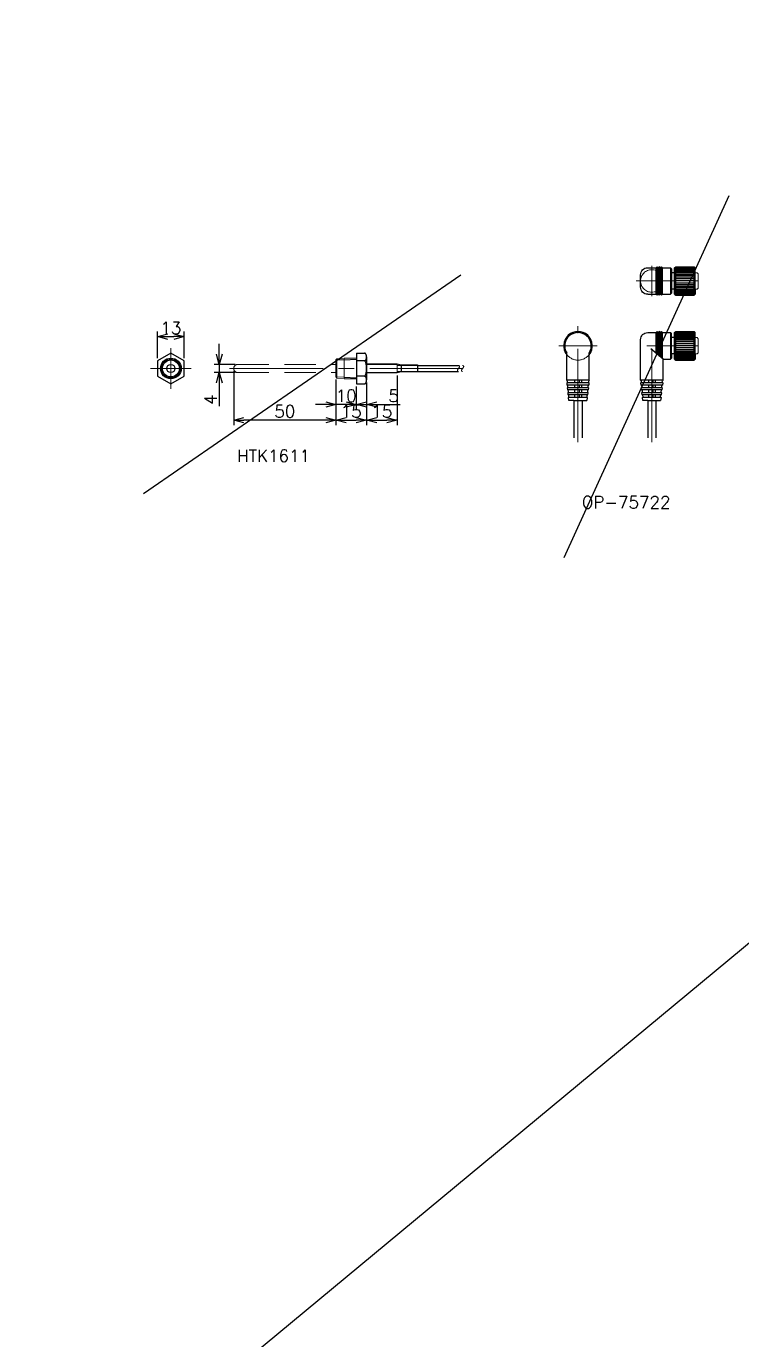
# Model space of a CAD drawing. Header units: millimetres. Extents: x 0 to 38884, y -3675 to 8056.
# Drawn here: x 13316 to 13666, y 5127 to 5769 of the extents above; entities that cross this region are included whole.
import ezdxf

# ---------------------------------------------------------------- set-up
doc = ezdxf.new("R2010")
doc.units = ezdxf.units.MM
doc.header["$LTSCALE"] = 2.4
doc.header["$PDMODE"] = 99
doc.header["$PDSIZE"] = 1
doc.linetypes.add('CENTER2', pattern=[28.575, 19.05, -3.175, 3.175, -3.175])
doc.linetypes.add('HIDDEN', pattern=[9.525, 6.35, -3.175])
for name, color, linetype, lineweight in [('04_HIDDEN', 2, 'HIDDEN', 13), ('05_CENTER', 4, 'CENTER2', 13), ('08_DIM', 3, 'Continuous', 13)]:
    doc.layers.add(name, color=color, linetype=linetype, lineweight=lineweight)
doc.layers.add('10_DRAFT', color=8, linetype='Continuous', lineweight=0, plot=False)
doc.styles.add('KSS_TXT', font='txt.shx', dxfattribs={"bigfont": 'extfont2.shx'})
doc.dimstyles.new('KSS_DIM', dxfattribs={"dimscale": 2, "dimtxt": 3, "dimasz": 2.5, "dimexe": 1.25, "dimexo": 0.625, "dimtad": 1, "dimdsep": 46, "dimtxsty": 'KSS_TXT', "dimblk": 'OPEN30', "dimcen": 0, "dimazin": 2, "dimtfac": 0.75, "dimtmove": 0, "dimatfit": 3, "dimldrblk": 'OPEN30', "dimfxl": 1.25, "dimtolj": 1, "dimarcsym": 0})

# ---------------------------------------------------------------- blocks, each defined once
blk = doc.blocks.new('OP-75722c_1')
at = {"color": 0}
for p, q in [((-5.5, -16.8), (-5.5, -3.46)), ((5.5, -16.8), (5.5, -3.46)), ((5.5, -16.8), (-5.5, -16.8)), ((5.34, -18.18), (-5.36, -18.18)), ((-5.25, -19.18), (-5.36, -18.18)), ((5.23, -19.18), (-5.25, -19.18)), ((-1.65, -16.8), (-1.65, -18.18)), ((-1.65, -19.18), (-1.65, -20.55)), ((0.5, -16.8), (0.5, -18.18)), ((0.5, -19.18), (0.5, -20.55)), ((1.65, -16.8), (1.65, -18.18)), ((1.65, -19.18), (1.65, -20.55)), ((5.34, -18.18), (5.23, -19.18)), ((5.07, -20.55), (-5.11, -20.55)), ((-5, -21.55), (-5.11, -20.55)), ((4.95, -21.55), (-5, -21.55)), ((4.8, -22.92), (-4.86, -22.92)), ((-4.75, -23.92), (-4.86, -22.92)), ((4.68, -23.92), (-4.75, -23.92)), ((4.52, -25.3), (-4.61, -25.3)), ((-4.45, -26.8), (-4.61, -25.3)), ((-1.65, -21.55), (-1.65, -22.92)), ((-1.65, -23.92), (-1.65, -25.3)), ((0.5, -21.55), (0.5, -22.92)), ((0.5, -23.92), (0.5, -25.3)), ((1.65, -21.55), (1.65, -22.92)), ((1.65, -23.92), (1.65, -25.3)), ((4.52, -25.3), (4.35, -26.8)), ((4.8, -22.92), (4.68, -23.92)), ((5.07, -20.55), (4.95, -21.55)), ((-2, -26.8), (-4.45, -26.8)), ((-2, -26.8), (-2, -45)), ((-2, -26.8), (2, -26.8)), ((2, -26.8), (2, -45)), ((2, -26.8), (4.35, -26.8))]:
    blk.add_line(p, q, dxfattribs=at)
for centre, radius, start, end in [((0, 0), 7, 321.7868, 218.2132), ((0, 0), 6.5, 327.79579, 212.20421), ((-6.15, -17.56), 1, 322.26274, 49.72547), ((-5.9, -19.94), 1, 322.26274, 49.72547), ((5.86, -19.94), 1, 129.64881, 217.23081), ((6.14, -17.57), 1, 129.64881, 217.23081), ((-5.65, -22.31), 1, 322.26274, 49.72547), ((-5.4, -24.69), 1, 322.26274, 49.72547), ((5.32, -24.69), 1, 129.64881, 217.23081), ((5.59, -22.32), 1, 129.64881, 217.23081)]:
    blk.add_arc(centre, radius, start, end, dxfattribs=at)
at = {"layer": '04_HIDDEN', "color": 0}
blk.add_arc((0, 0), 7, 218.2132, 321.7868, dxfattribs=at)
at = {"layer": '05_CENTER', "color": 0}
for p, q in [((0, -47.12), (0, 9.59)), ((9.36, 0), (-9.36, 0))]:
    blk.add_line(p, q, dxfattribs=at)
blk = doc.blocks.new('HTK1611b_1')
at = {"color": 0}
for p, q in [((0, 7.505553), (-6.5, 3.752776)), ((6.5, 3.752776), (0, 7.505553)), ((-6.5, 3.752776), (-6.5, -3.752777)), ((6.5, -3.752777), (6.5, 3.752776)), ((-6.5, -3.752777), (0, -7.505554)), ((0, -7.505554), (6.5, -3.752777))]:
    blk.add_line(p, q, dxfattribs=at)
for radius in [5.059525, 4.727852, 4.160402, 2]:
    blk.add_circle((0, 0), radius, dxfattribs=at)
at = {"layer": '05_CENTER', "color": 0}
for p, q in [((0, 10), (0, -10)), ((-10, 0), (10, 0))]:
    blk.add_line(p, q, dxfattribs=at)
blk = doc.blocks.new('HTK1611a_1')
at = {"color": 0}
for p, q in [((6.03, 7.51), (6.03, -7.51)), ((6.03, 7.51), (10.03, 7.51)), ((10.07, 7.5), (10.03, 7.51)), ((10.12, 7.5), (10.07, 7.5)), ((10.16, 7.49), (10.12, 7.5)), ((10.2, 7.48), (10.16, 7.49)), ((10.25, 7.46), (10.2, 7.48)), ((10.29, 7.44), (10.25, 7.46)), ((10.33, 7.42), (10.29, 7.44)), ((10.37, 7.39), (10.33, 7.42)), ((10.41, 7.36), (10.37, 7.39)), ((10.45, 7.33), (10.41, 7.36)), ((10.49, 7.29), (10.45, 7.33)), ((10.53, 7.25), (10.49, 7.29)), ((10.57, 7.21), (10.53, 7.25)), ((10.6, 7.17), (10.57, 7.21)), ((10.64, 7.12), (10.6, 7.17)), ((10.67, 7.07), (10.64, 7.12)), ((10.71, 7.01), (10.67, 7.07)), ((10.74, 6.96), (10.71, 7.01)), ((10.77, 6.9), (10.74, 6.96)), ((10.8, 6.84), (10.77, 6.9)), ((10.82, 6.77), (10.8, 6.84)), ((10.85, 6.71), (10.82, 6.77)), ((10.87, 6.64), (10.85, 6.71)), ((10.9, 6.57), (10.87, 6.64)), ((10.92, 6.5), (10.9, 6.57)), ((10.94, 6.42), (10.92, 6.5)), ((6.03, 5.06), (0, 4.85)), ((0, 4.3), (6.03, 4.51)), ((10.03, 3.75), (6.03, 3.75)), ((10.03, 3.75), (10.07, 3.75)), ((10.07, 3.75), (10.03, 3.75)), ((10.07, 3.75), (10.12, 3.76)), ((10.12, 3.74), (10.07, 3.75)), ((10.12, 3.76), (10.16, 3.77)), ((10.16, 3.72), (10.12, 3.74)), ((10.16, 3.77), (10.2, 3.78)), ((10.2, 3.7), (10.16, 3.72)), ((10.2, 3.78), (10.25, 3.8)), ((10.25, 3.66), (10.2, 3.7)), ((10.25, 3.8), (10.29, 3.82)), ((10.29, 3.62), (10.25, 3.66)), ((10.29, 3.82), (10.33, 3.84)), ((10.33, 3.58), (10.29, 3.62)), ((10.33, 3.84), (10.37, 3.87)), ((10.37, 3.53), (10.33, 3.58)), ((10.37, 3.87), (10.41, 3.9)), ((10.41, 3.47), (10.37, 3.53)), ((10.41, 3.9), (10.45, 3.93)), ((10.45, 3.4), (10.41, 3.47)), ((10.45, 3.93), (10.49, 3.96)), ((10.49, 3.33), (10.45, 3.4)), ((10.49, 3.96), (10.53, 4)), ((10.53, 3.25), (10.49, 3.33)), ((10.53, 4), (10.57, 4.05)), ((10.57, 3.17), (10.53, 3.25)), ((10.57, 4.05), (10.6, 4.09)), ((10.6, 3.07), (10.57, 3.17)), ((10.6, 4.09), (10.64, 4.14)), ((10.64, 2.98), (10.6, 3.07)), ((10.64, 4.14), (10.67, 4.19)), ((10.67, 2.87), (10.64, 2.98)), ((10.67, 4.19), (10.71, 4.25)), ((10.71, 2.77), (10.67, 2.87)), ((10.71, 4.25), (10.74, 4.3)), ((10.74, 2.65), (10.71, 2.77)), ((10.74, 4.3), (10.77, 4.36)), ((10.77, 2.54), (10.74, 2.65)), ((10.77, 4.36), (10.8, 4.42)), ((10.8, 2.41), (10.77, 2.54)), ((10.8, 4.42), (10.82, 4.49)), ((10.82, 2.28), (10.8, 2.41)), ((10.82, 4.49), (10.85, 4.55)), ((10.85, 2.15), (10.82, 2.28)), ((10.85, 4.55), (10.87, 4.62)), ((10.87, 2.02), (10.85, 2.15)), ((10.87, 4.62), (10.9, 4.69)), ((10.9, 1.88), (10.87, 2.02)), ((10.9, 4.69), (10.92, 4.76)), ((10.92, 1.73), (10.9, 1.88)), ((10.92, 4.76), (10.94, 4.84)), ((10.94, 1.59), (10.92, 1.73)), ((10.95, 6.35), (10.94, 6.42)), ((10.94, 4.84), (10.95, 4.91)), ((10.95, 1.44), (10.94, 1.59)), ((10.97, 6.27), (10.95, 6.35)), ((10.95, 4.91), (10.97, 4.99)), ((10.97, 1.28), (10.95, 1.44)), ((10.98, 6.19), (10.97, 6.27)), ((10.97, 4.99), (10.98, 5.06)), ((10.98, 1.13), (10.97, 1.28)), ((11, 6.11), (10.98, 6.19)), ((10.98, 5.06), (11, 5.14)), ((11, 0.97), (10.98, 1.13)), ((11.01, 6.04), (11, 6.11)), ((11, 5.14), (11.01, 5.22)), ((11.01, 0.81), (11, 0.97)), ((11.01, 5.95), (11.01, 6.04)), ((11.02, 5.87), (11.01, 5.95)), ((11.01, 5.3), (11.02, 5.38)), ((11.01, 5.22), (11.01, 5.3)), ((11.01, 0.65), (11.01, 0.81)), ((11.02, 0.49), (11.01, 0.65)), ((11.03, 5.79), (11.02, 5.87)), ((11.02, 5.38), (11.03, 5.47)), ((11.03, 0.33), (11.02, 0.49)), ((11.03, 5.71), (11.03, 5.79)), ((11.03, 5.63), (11.03, 5.71)), ((11.03, 5.71), (11.03, -5.63)), ((11.03, 5.55), (11.03, 5.63)), ((11.03, 5.47), (11.03, 5.55)), ((11.03, 2.2), (26.03, 2.2)), ((11.03, 0.16), (11.03, 0.33)), ((11.03, 0), (11.03, 0.16)), ((11.03, -0.16), (11.03, 0)), ((26.03, 2.2), (28.03, 1.7)), ((28.03, 1.7), (36.03, 1.7)), ((28.03, 1.7), (28.03, -1.7)), ((36.03, 1.7), (36.03, -1.7)), ((36.03, 1.5), (56.03, 1.5)), ((0, -4.3), (6.03, -4.51)), ((0, -4.85), (6.03, -5.06)), ((10.03, -3.75), (6.03, -3.75)), ((10.07, -3.75), (10.03, -3.75)), ((10.03, -3.75), (10.07, -3.75)), ((10.07, -3.75), (10.12, -3.74)), ((10.12, -3.76), (10.07, -3.75)), ((10.12, -3.74), (10.16, -3.72)), ((10.16, -3.77), (10.12, -3.76)), ((10.16, -3.72), (10.2, -3.7)), ((10.2, -3.78), (10.16, -3.77)), ((10.2, -3.7), (10.25, -3.66)), ((10.25, -3.8), (10.2, -3.78)), ((10.25, -3.66), (10.29, -3.62)), ((10.29, -3.82), (10.25, -3.8)), ((10.29, -3.62), (10.33, -3.58)), ((10.33, -3.84), (10.29, -3.82)), ((10.33, -3.58), (10.37, -3.53)), ((10.37, -3.87), (10.33, -3.84)), ((10.37, -3.53), (10.41, -3.47)), ((10.41, -3.9), (10.37, -3.87)), ((10.41, -3.47), (10.45, -3.4)), ((10.45, -3.93), (10.41, -3.9)), ((10.45, -3.4), (10.49, -3.33)), ((10.49, -3.96), (10.45, -3.93)), ((10.49, -3.33), (10.53, -3.25)), ((10.53, -4), (10.49, -3.96)), ((10.53, -3.25), (10.57, -3.17)), ((10.57, -4.05), (10.53, -4)), ((10.57, -3.17), (10.6, -3.07)), ((10.6, -4.09), (10.57, -4.05)), ((10.6, -3.07), (10.64, -2.98)), ((10.64, -4.14), (10.6, -4.09)), ((10.64, -2.98), (10.67, -2.87)), ((10.67, -4.19), (10.64, -4.14)), ((10.67, -2.87), (10.71, -2.77)), ((10.71, -4.25), (10.67, -4.19)), ((10.71, -2.77), (10.74, -2.65)), ((10.74, -4.3), (10.71, -4.25)), ((10.74, -2.65), (10.77, -2.54)), ((10.77, -4.36), (10.74, -4.3)), ((10.77, -2.54), (10.8, -2.41)), ((10.8, -4.42), (10.77, -4.36)), ((10.8, -2.41), (10.82, -2.28)), ((10.82, -4.49), (10.8, -4.42)), ((10.82, -2.28), (10.85, -2.15)), ((10.85, -4.55), (10.82, -4.49)), ((10.85, -2.15), (10.87, -2.02)), ((10.87, -4.62), (10.85, -4.55)), ((10.87, -2.02), (10.9, -1.88)), ((10.9, -4.69), (10.87, -4.62)), ((10.9, -1.88), (10.92, -1.73)), ((10.92, -4.76), (10.9, -4.69)), ((10.92, -1.73), (10.94, -1.59)), ((10.94, -4.84), (10.92, -4.76)), ((10.92, -6.5), (10.94, -6.42)), ((10.94, -1.59), (10.95, -1.44)), ((10.95, -4.91), (10.94, -4.84)), ((10.94, -6.42), (10.95, -6.35)), ((10.95, -1.44), (10.97, -1.28)), ((10.97, -4.99), (10.95, -4.91)), ((10.95, -6.35), (10.97, -6.27)), ((10.97, -1.28), (10.98, -1.13)), ((10.98, -5.06), (10.97, -4.99)), ((10.97, -6.27), (10.98, -6.19)), ((10.98, -1.13), (11, -0.97)), ((11, -5.14), (10.98, -5.06)), ((10.98, -6.19), (11, -6.11)), ((11, -0.97), (11.01, -0.81)), ((11.01, -5.22), (11, -5.14)), ((11, -6.11), (11.01, -6.04)), ((11.01, -0.65), (11.02, -0.49)), ((11.01, -0.81), (11.01, -0.65)), ((11.01, -5.3), (11.01, -5.22)), ((11.02, -5.38), (11.01, -5.3)), ((11.01, -5.95), (11.02, -5.87)), ((11.01, -6.04), (11.01, -5.95)), ((11.02, -0.49), (11.03, -0.33)), ((11.03, -5.47), (11.02, -5.38)), ((11.02, -5.87), (11.03, -5.79)), ((11.03, -0.33), (11.03, -0.16)), ((26.03, -2.2), (11.03, -2.2)), ((11.03, -5.55), (11.03, -5.47)), ((11.03, -5.63), (11.03, -5.55)), ((11.03, -5.71), (11.03, -5.63)), ((11.03, -5.79), (11.03, -5.71)), ((28.03, -1.7), (26.03, -2.2)), ((36.03, -1.7), (28.03, -1.7)), ((36.03, -1.5), (56.03, -1.5)), ((6.03, -7.51), (10.03, -7.51)), ((10.03, -7.51), (10.07, -7.5)), ((10.07, -7.5), (10.12, -7.5)), ((10.12, -7.5), (10.16, -7.49)), ((10.16, -7.49), (10.2, -7.48)), ((10.2, -7.48), (10.25, -7.46)), ((10.25, -7.46), (10.29, -7.44)), ((10.29, -7.44), (10.33, -7.42)), ((10.33, -7.42), (10.37, -7.39)), ((10.37, -7.39), (10.41, -7.36)), ((10.41, -7.36), (10.45, -7.33)), ((10.45, -7.33), (10.49, -7.29)), ((10.49, -7.29), (10.53, -7.25)), ((10.53, -7.25), (10.57, -7.21)), ((10.57, -7.21), (10.6, -7.17)), ((10.6, -7.17), (10.64, -7.12)), ((10.64, -7.12), (10.67, -7.07)), ((10.67, -7.07), (10.71, -7.01)), ((10.71, -7.01), (10.74, -6.96)), ((10.74, -6.96), (10.77, -6.9)), ((10.77, -6.9), (10.8, -6.84)), ((10.8, -6.84), (10.82, -6.77)), ((10.82, -6.77), (10.85, -6.71)), ((10.85, -6.71), (10.87, -6.64)), ((10.87, -6.64), (10.9, -6.57)), ((10.9, -6.57), (10.92, -6.5))]:
    blk.add_line(p, q, dxfattribs=at)
at = {"layer": '04_HIDDEN', "color": 0}
for p, q in [((-51.97, 2), (-3.97, 2)), ((-3.47, 4.73), (-3.97, 4.18)), ((-3.97, 4.16), (0, 4.3)), ((-3.97, 4.16), (-3.97, -4.16)), ((0, 4.85), (-3.47, 4.73)), ((-3.47, 4.73), (-3.47, -4.73)), ((11.03, 2), (26.03, 2)), ((26.03, 2), (26.03, -2)), ((26.03, 1.5), (36.03, 1.5)), ((-51.97, -2), (-3.97, -2)), ((-3.97, -4.16), (-3.47, -4.71)), ((-3.97, -4.16), (0, -4.3)), ((-3.47, -4.73), (0, -4.85)), ((11.03, -2), (26.03, -2)), ((26.03, -1.5), (36.03, -1.5))]:
    blk.add_line(p, q, dxfattribs=at)
blk.add_arc((-51.97, 0), 2, 90, 270, dxfattribs=at)
at = {"layer": '05_CENTER', "color": 0}
blk.add_line((-55.97, 0), (58.03, 0), dxfattribs=at)
at = {"layer": '10_DRAFT'}
blk.add_line((0, 4.85), (0, -4.85), dxfattribs=at)
blk = doc.blocks.new('_Open30')
at = {"color": 0, "linetype": 'ByBlock', "lineweight": -2}
for p, q in [((-1, 0.27), (0, 0)), ((0, 0), (-1, -0.27)), ((0, 0), (-1, 0))]:
    blk.add_line(p, q, dxfattribs=at)
blk = doc.blocks.new('*D269')
at = {"layer": '08_DIM', "color": 0, "lineweight": -2, "transparency": 16777216}
for p, q in [((13380.5, 5607.02), (13380.5, 5620.1)), ((13385.5, 5617.6), (13388.5, 5617.6)), ((13393.5, 5607.02), (13393.5, 5620.1))]:
    blk.add_line(p, q, dxfattribs=at)
at = {"layer": 'Defpoints', "color": 0, "transparency": 16777216}
for p in [(13393.5, 5617.6), (13380.5, 5605.77), (13393.5, 5605.77)]:
    blk.add_point(p, dxfattribs=at)
at = {"layer": '08_DIM', "color": 0, "lineweight": -2, "transparency": 16777216, "xscale": 5, "yscale": 5, "zscale": 5, "rotation": 180}
blk.add_blockref('_Open30', (13380.5, 5617.6), dxfattribs=at)
at = {"layer": '08_DIM', "color": 0, "lineweight": -2, "transparency": 16777216, "xscale": 5, "yscale": 5, "zscale": 5}
blk.add_blockref('_Open30', (13393.5, 5617.6), dxfattribs=at)
at = {"layer": '08_DIM', "color": 0, "transparency": 16777216, "insert": (13387, 5621.85), "char_height": 6, "attachment_point": 5, "style": 'KSS_TXT'}
blk.add_mtext('\\A1;13', dxfattribs=at)
blk = doc.blocks.new('*D270')
at = {"layer": '08_DIM', "color": 0, "lineweight": -2, "transparency": 16777216}
for p, q in [((13410.7, 5609.02), (13410.7, 5614.02)), ((13418.52, 5604.02), (13408.2, 5604.02)), ((13410.7, 5604.02), (13410.7, 5600.02)), ((13418.52, 5600.02), (13408.2, 5600.02)), ((13410.7, 5595.02), (13410.7, 5583.52))]:
    blk.add_line(p, q, dxfattribs=at)
at = {"layer": 'Defpoints', "color": 0, "transparency": 16777216}
for p in [(13419.77, 5604.02), (13410.7, 5600.02), (13419.77, 5600.02)]:
    blk.add_point(p, dxfattribs=at)
at = {"layer": '08_DIM', "color": 0, "lineweight": -2, "transparency": 16777216, "xscale": 5, "yscale": 5, "zscale": 5}
for p, rotation in [((13410.7, 5604.02), 270), ((13410.7, 5600.02), 90)]:
    blk.add_blockref('_Open30', p, dxfattribs=dict(at, rotation=rotation))
at = {"layer": '08_DIM', "color": 0, "transparency": 16777216, "insert": (13406.45, 5586.77), "char_height": 6, "attachment_point": 5, "rotation": 90, "style": 'KSS_TXT'}
blk.add_mtext('\\A1;4', dxfattribs=at)
blk = doc.blocks.new('*D271')
at = {"layer": '08_DIM', "color": 0, "lineweight": -2, "transparency": 16777216}
for p, q in [((13497.77, 5598.57), (13497.77, 5574.26)), ((13482.77, 5595.1), (13482.77, 5574.26)), ((13487.77, 5576.76), (13492.77, 5576.76))]:
    blk.add_line(p, q, dxfattribs=at)
at = {"layer": 'Defpoints', "color": 0, "transparency": 16777216}
for p in [(13497.77, 5599.82), (13482.77, 5596.35), (13497.77, 5576.76)]:
    blk.add_point(p, dxfattribs=at)
at = {"layer": '08_DIM', "color": 0, "lineweight": -2, "transparency": 16777216, "xscale": 5, "yscale": 5, "zscale": 5, "rotation": 180}
blk.add_blockref('_Open30', (13482.77, 5576.76), dxfattribs=at)
at = {"layer": '08_DIM', "color": 0, "lineweight": -2, "transparency": 16777216, "xscale": 5, "yscale": 5, "zscale": 5}
blk.add_blockref('_Open30', (13497.77, 5576.76), dxfattribs=at)
at = {"layer": '08_DIM', "color": 0, "transparency": 16777216, "insert": (13490.27, 5581.02), "char_height": 6, "attachment_point": 5, "style": 'KSS_TXT'}
blk.add_mtext('\\A1;15', dxfattribs=at)
blk = doc.blocks.new('*D272')
at = {"layer": '08_DIM', "color": 0, "lineweight": -2, "transparency": 16777216}
for p, q in [((13467.77, 5596.61), (13467.77, 5574.26)), ((13482.77, 5595.18), (13482.77, 5574.26)), ((13472.77, 5576.76), (13477.77, 5576.76))]:
    blk.add_line(p, q, dxfattribs=at)
at = {"layer": 'Defpoints', "color": 0, "transparency": 16777216}
for p in [(13467.77, 5597.86), (13482.77, 5596.43), (13482.77, 5576.76)]:
    blk.add_point(p, dxfattribs=at)
at = {"layer": '08_DIM', "color": 0, "lineweight": -2, "transparency": 16777216, "xscale": 5, "yscale": 5, "zscale": 5, "rotation": 180}
blk.add_blockref('_Open30', (13467.77, 5576.76), dxfattribs=at)
at = {"layer": '08_DIM', "color": 0, "lineweight": -2, "transparency": 16777216, "xscale": 5, "yscale": 5, "zscale": 5}
blk.add_blockref('_Open30', (13482.77, 5576.76), dxfattribs=at)
at = {"layer": '08_DIM', "color": 0, "transparency": 16777216, "insert": (13475.27, 5581.02), "char_height": 6, "attachment_point": 5, "style": 'KSS_TXT'}
blk.add_mtext('\\A1;15', dxfattribs=at)
blk = doc.blocks.new('*D273')
at = {"layer": '08_DIM', "color": 0, "lineweight": -2, "transparency": 16777216}
for p, q in [((13417.77, 5600.77), (13417.77, 5574.26)), ((13467.77, 5596.61), (13467.77, 5574.26)), ((13462.77, 5576.76), (13422.77, 5576.76))]:
    blk.add_line(p, q, dxfattribs=at)
at = {"layer": 'Defpoints', "color": 0, "transparency": 16777216}
for p in [(13417.77, 5602.02), (13467.77, 5597.86), (13417.77, 5576.76)]:
    blk.add_point(p, dxfattribs=at)
at = {"layer": '08_DIM', "color": 0, "lineweight": -2, "transparency": 16777216, "xscale": 5, "yscale": 5, "zscale": 5, "rotation": 180}
blk.add_blockref('_Open30', (13417.77, 5576.76), dxfattribs=at)
at = {"layer": '08_DIM', "color": 0, "lineweight": -2, "transparency": 16777216, "xscale": 5, "yscale": 5, "zscale": 5}
blk.add_blockref('_Open30', (13467.77, 5576.76), dxfattribs=at)
at = {"layer": '08_DIM', "color": 0, "transparency": 16777216, "insert": (13442.77, 5581.02), "char_height": 6, "attachment_point": 5, "style": 'KSS_TXT'}
blk.add_mtext('\\A1;50', dxfattribs=at)
blk = doc.blocks.new('*D274')
at = {"layer": '08_DIM', "color": 0, "lineweight": -2, "transparency": 16777216}
for p, q in [((13467.77, 5596.61), (13467.77, 5581.87)), ((13477.77, 5593.27), (13477.77, 5581.87)), ((13462.77, 5584.37), (13457.77, 5584.37)), ((13477.77, 5584.37), (13467.77, 5584.37)), ((13482.77, 5584.37), (13487.77, 5584.37))]:
    blk.add_line(p, q, dxfattribs=at)
at = {"layer": 'Defpoints', "color": 0, "transparency": 16777216}
for p in [(13467.77, 5597.86), (13477.77, 5594.52), (13467.77, 5584.37)]:
    blk.add_point(p, dxfattribs=at)
at = {"layer": '08_DIM', "color": 0, "lineweight": -2, "transparency": 16777216, "xscale": 5, "yscale": 5, "zscale": 5}
blk.add_blockref('_Open30', (13467.77, 5584.37), dxfattribs=at)
at = {"layer": '08_DIM', "color": 0, "lineweight": -2, "transparency": 16777216, "xscale": 5, "yscale": 5, "zscale": 5, "rotation": 180}
blk.add_blockref('_Open30', (13477.77, 5584.37), dxfattribs=at)
at = {"layer": '08_DIM', "color": 0, "transparency": 16777216, "insert": (13472.77, 5588.62), "char_height": 6, "attachment_point": 5, "style": 'KSS_TXT'}
blk.add_mtext('\\A1;10', dxfattribs=at)
blk = doc.blocks.new('*D275')
at = {"layer": '08_DIM', "color": 0, "lineweight": -2, "transparency": 16777216}
for p, q in [((13477.77, 5593.27), (13477.77, 5581.87)), ((13482.77, 5595.06), (13482.77, 5581.87)), ((13472.77, 5584.37), (13467.77, 5584.37)), ((13477.77, 5584.37), (13482.77, 5584.37)), ((13487.77, 5584.37), (13499.27, 5584.37))]:
    blk.add_line(p, q, dxfattribs=at)
at = {"layer": 'Defpoints', "color": 0, "transparency": 16777216}
for p in [(13477.77, 5594.52), (13482.77, 5596.31), (13482.77, 5584.37)]:
    blk.add_point(p, dxfattribs=at)
at = {"layer": '08_DIM', "color": 0, "lineweight": -2, "transparency": 16777216, "xscale": 5, "yscale": 5, "zscale": 5}
blk.add_blockref('_Open30', (13477.77, 5584.37), dxfattribs=at)
at = {"layer": '08_DIM', "color": 0, "lineweight": -2, "transparency": 16777216, "xscale": 5, "yscale": 5, "zscale": 5, "rotation": 180}
blk.add_blockref('_Open30', (13482.77, 5584.37), dxfattribs=at)
at = {"layer": '08_DIM', "color": 0, "transparency": 16777216, "insert": (13496.02, 5588.62), "char_height": 6, "attachment_point": 5, "style": 'KSS_TXT'}
blk.add_mtext('\\A1;5', dxfattribs=at)
blk = doc.blocks.new('OP-75722b_1')
at = {"color": 0}
for p, q in [((0, 6.5), (0.5, 7)), ((0, 4), (0, 6.5)), ((0.5, -7), (0.5, 7)), ((9.5, 7), (0.5, 7)), ((0.5, 6.7), (9.5, 6.7)), ((9.5, -7), (9.5, 7)), ((10, 6.5), (9.5, 7)), ((10, 4), (10, 6.5)), ((11.5, 6), (12, 6.5)), ((12, 6.5), (12, -6.5)), ((16, 6.5), (12, 6.5)), ((16, 6.5), (16.5, 7)), ((16, -6.25), (16, 6.5)), ((16.5, -5.83), (16.5, 7)), ((16.5, 7), (17, 6.5)), ((17, 6.5), (17.5, 7)), ((17, -5.41), (17, 6.5)), ((17.5, -4.99), (17.5, 7)), ((17.5, 7), (18, 6.5)), ((18, 6.5), (18.5, 7)), ((18, 6.5), (18, -4.57)), ((18.5, -4.15), (18.5, 7)), ((18.5, 7), (19, 6.5)), ((19, -3.73), (19, 6.5)), ((23.2, 6.5), (19, 6.5)), ((0, -4), (0, 4)), ((0.5, 6.3), (9.5, 6.3)), ((0.5, 5.9), (9.5, 5.9)), ((0.5, 5.3), (9.5, 5.3)), ((0.5, 4.7), (9.5, 4.7)), ((0.5, 4.1), (9.5, 4.1)), ((0.5, 3.4), (9.5, 3.4)), ((0.5, 2.7), (9.5, 2.7)), ((0.5, 1.9), (9.5, 1.9)), ((0.5, 1), (9.5, 1)), ((0.5, 0), (9.5, 0)), ((10, -4), (10, 4)), ((10, 4), (11.5, 4)), ((11.5, 4), (11.5, 6)), ((11.5, -4), (11.5, 4)), ((26.7, -16.8), (26.7, 3.01)), ((0, -4), (0, -6.5)), ((0.5, -1), (9.5, -1)), ((0.5, -1.9), (9.5, -1.9)), ((0.5, -2.7), (9.5, -2.7)), ((0.5, -3.4), (9.5, -3.4)), ((0.5, -4.1), (9.5, -4.1)), ((0.5, -4.7), (9.5, -4.7)), ((0.5, -5.3), (9.5, -5.3)), ((0.5, -5.8), (9.5, -5.8)), ((0.5, -6.3), (9.5, -6.3)), ((10, -4), (11.5, -4)), ((10, -6.5), (10, -4)), ((11.5, -4), (11.5, -6)), ((11.5, -6), (12, -6.5)), ((15.7, -6.5), (21.73, -1.44)), ((0, -6.5), (0.5, -7)), ((0.5, -6.7), (9.5, -6.7)), ((9.5, -7), (0.5, -7)), ((10, -6.5), (9.5, -7)), ((15.7, -6.5), (12, -6.5)), ((15.7, -16.8), (15.7, -6.5)), ((15.7, -16.8), (26.7, -16.8)), ((15.86, -18.18), (26.56, -18.18)), ((15.86, -18.18), (15.97, -19.18)), ((15.97, -19.18), (26.45, -19.18)), ((19.55, -16.8), (19.55, -18.18)), ((19.55, -19.18), (19.55, -20.55)), ((20.7, -16.8), (20.7, -18.18)), ((20.7, -19.18), (20.7, -20.55)), ((22.85, -16.8), (22.85, -18.18)), ((22.85, -19.18), (22.85, -20.55)), ((26.45, -19.18), (26.56, -18.18)), ((16.13, -20.55), (26.31, -20.55)), ((16.13, -20.55), (16.25, -21.55)), ((16.25, -21.55), (26.2, -21.55)), ((16.4, -22.92), (26.06, -22.92)), ((16.4, -22.92), (16.52, -23.92)), ((16.52, -23.92), (25.95, -23.92)), ((16.68, -25.3), (25.81, -25.3)), ((16.68, -25.3), (16.85, -26.8)), ((19.55, -21.55), (19.55, -22.92)), ((19.55, -23.92), (19.55, -25.3)), ((20.7, -21.55), (20.7, -22.92)), ((20.7, -23.92), (20.7, -25.3)), ((22.85, -21.55), (22.85, -22.92)), ((22.85, -23.92), (22.85, -25.3)), ((25.65, -26.8), (25.81, -25.3)), ((25.95, -23.92), (26.06, -22.92)), ((26.2, -21.55), (26.31, -20.55)), ((19.2, -26.8), (16.85, -26.8)), ((19.2, -26.8), (19.2, -45)), ((23.2, -26.8), (19.2, -26.8)), ((23.2, -26.8), (23.2, -45)), ((23.2, -26.8), (25.65, -26.8))]:
    blk.add_line(p, q, dxfattribs=at)
for centre, radius, start, end in [((23.2, 3), 3.5, 359.99984, 90), ((15.06, -17.57), 1, 322.76919, 50.35119), ((15.34, -19.94), 1, 322.76919, 50.35119), ((27.1, -19.94), 1, 130.27453, 217.73726), ((27.35, -17.56), 1, 130.27453, 217.73726), ((15.61, -22.32), 1, 322.76919, 50.35119), ((15.88, -24.69), 1, 322.76919, 50.35119), ((26.6, -24.69), 1, 130.27453, 217.73726), ((26.85, -22.31), 1, 130.27453, 217.73726)]:
    blk.add_arc(centre, radius, start, end, dxfattribs=at)
at = {"layer": '05_CENTER', "color": 0}
for p, q in [((-1.5, 0), (23.55, 0)), ((21.2, -47.12), (21.2, 2.18))]:
    blk.add_line(p, q, dxfattribs=at)
at = {"layer": '10_DRAFT'}
for p, q in [((-1, 4), (-1.5, 3.5)), ((-1.5, -3.5), (-1.5, 3.5)), ((-1, 4), (0, 4)), ((-1, -4), (-1.5, -3.5)), ((-1, -4), (0, -4))]:
    blk.add_line(p, q, dxfattribs=at)
blk = doc.blocks.new('OP-75722a_1')
at = {"color": 0}
for p, q in [((0, 6.5), (0.5, 7)), ((0, 4), (0, 6.5)), ((0.5, -7), (0.5, 7)), ((9.5, 7), (0.5, 7)), ((0.5, 6.7), (9.5, 6.7)), ((9.5, -7), (9.5, 7)), ((10, 6.5), (9.5, 7)), ((10, -6.5), (10, 6.5)), ((11.5, 6), (12, 6.5)), ((12, 6.5), (12, -6.5)), ((16, 6.5), (12, 6.5)), ((16, 6.5), (16.5, 7)), ((16, -6.5), (16, 6.5)), ((16.5, -7), (16.5, 7)), ((16.5, 7), (17, 6.5)), ((17, 6.5), (17.5, 7)), ((17, -6.5), (17, 6.5)), ((17.5, -7), (17.5, 7)), ((17.5, 7), (18, 6.5)), ((18, 6.5), (18.5, 7)), ((18, 6.5), (18, -6.5)), ((18.5, -7), (18.5, 7)), ((18.5, 7), (19, 6.5)), ((19, -6.5), (19, 6.5)), ((23.2, 6.5), (19, 6.5)), ((0, -4), (0, 4)), ((0.5, 6.3), (9.5, 6.3)), ((0.5, 5.9), (9.5, 5.9)), ((0.5, 5.3), (9.5, 5.3)), ((0.5, 4.7), (9.5, 4.7)), ((0.5, 4.1), (9.5, 4.1)), ((0.5, 3.4), (9.5, 3.4)), ((0.5, 2.7), (9.5, 2.7)), ((0.5, 1.9), (9.5, 1.9)), ((0.5, 1), (9.5, 1)), ((0.5, 0), (9.5, 0)), ((10, 4), (11.5, 4)), ((11.5, 6), (11.5, -6)), ((26.7, -3), (26.7, 3)), ((0, -4), (0, -6.5)), ((0.5, -1), (9.5, -1)), ((0.5, -1.9), (9.5, -1.9)), ((0.5, -2.7), (9.5, -2.7)), ((0.5, -3.4), (9.5, -3.4)), ((0.5, -4.1), (9.5, -4.1)), ((0.5, -4.7), (9.5, -4.7)), ((0.5, -5.3), (9.5, -5.3)), ((0.5, -5.8), (9.5, -5.8)), ((0.5, -6.3), (9.5, -6.3)), ((10, -4), (11.5, -4)), ((11.5, -6), (12, -6.5)), ((0, -6.5), (0.5, -7)), ((0.5, -6.7), (9.5, -6.7)), ((9.5, -7), (0.5, -7)), ((10, -6.5), (9.5, -7)), ((16, -6.5), (12, -6.5)), ((16, -6.5), (16.5, -7)), ((16.5, -7), (17, -6.5)), ((17, -6.5), (17.5, -7)), ((17.5, -7), (18, -6.5)), ((18, -6.5), (18.5, -7)), ((18.5, -7), (19, -6.5)), ((23.2, -6.5), (19, -6.5))]:
    blk.add_line(p, q, dxfattribs=at)
for centre, start, end in [((23.2, 3), 359.99984, 90), ((23.2, -3), 270, 0.00016)]:
    blk.add_arc(centre, 3.5, start, end, dxfattribs=at)
at = {"layer": '04_HIDDEN', "color": 0}
blk.add_circle((21.2, 0), 5.5, dxfattribs=at)
at = {"layer": '05_CENTER', "color": 0}
for p, q in [((21.2, -7.4), (21.2, 7.4)), ((-1.5, 0), (28.83, 0))]:
    blk.add_line(p, q, dxfattribs=at)
at = {"layer": '10_DRAFT'}
for p, q in [((-1, 4), (-1.5, 3.5)), ((-1.5, -3.5), (-1.5, 3.5)), ((-1, 4), (0, 4)), ((-1, -4), (-1.5, -3.5)), ((-1, -4), (0, -4))]:
    blk.add_line(p, q, dxfattribs=at)

msp = doc.modelspace()

# ---------------------------------------------------------------- linework, layer by layer
at = {"color": 3}
for p, q in [((14883.3848, 6326.6819), (11025.8788, 3129.3019)), ((13660.0834, 5686.4631), (13579.3398, 5509.3262)), ((13528.8705, 5647.7128), (13373.6095, 5540.6999))]:
    msp.add_line(p, q, dxfattribs=at)
at = {"layer": '10_DRAFT'}
for p, q in [((13527.2346, 5601.1475), (13527.2275, 5601.0881)), ((13527.2275, 5601.0881), (13527.2292, 5601.0237)), ((13527.2292, 5601.0237), (13527.2425, 5600.9578)), ((13527.2465, 5601.1986), (13527.2346, 5601.1475)), ((13527.2425, 5600.9578), (13527.2693, 5600.893)), ((13527.2588, 5601.238), (13527.2465, 5601.1986)), ((13527.2679, 5601.2628), (13527.2588, 5601.238)), ((13527.2713, 5601.2713), (13527.2679, 5601.2628)), ((13527.2693, 5600.893), (13527.3093, 5600.8316)), ((13527.2747, 5601.2798), (13527.2713, 5601.2713)), ((13527.2859, 5601.3057), (13527.2747, 5601.2798)), ((13527.3066, 5601.3492), (13527.2859, 5601.3057)), ((13527.3395, 5601.4108), (13527.3066, 5601.3492)), ((13527.3093, 5600.8316), (13527.3608, 5600.7748)), ((13527.3868, 5601.4904), (13527.3395, 5601.4108)), ((13527.3608, 5600.7748), (13527.4208, 5600.7233)), ((13527.4499, 5601.5871), (13527.3868, 5601.4904)), ((13527.4208, 5600.7233), (13527.4855, 5600.6775)), ((13527.5283, 5601.6989), (13527.4499, 5601.5871)), ((13527.4855, 5600.6775), (13527.5505, 5600.6374)), ((13527.6197, 5601.8227), (13527.5283, 5601.6989)), ((13527.5505, 5600.6374), (13527.612, 5600.603)), ((13527.612, 5600.603), (13527.6664, 5600.5743)), ((13527.7197, 5601.9542), (13527.6197, 5601.8227)), ((13527.6664, 5600.5743), (13527.7111, 5600.5515)), ((13527.7111, 5600.5515), (13527.7442, 5600.5348)), ((13527.8228, 5602.0883), (13527.7197, 5601.9542)), ((13527.7442, 5600.5348), (13527.7644, 5600.5247)), ((13527.7644, 5600.5247), (13527.7713, 5600.5213)), ((13527.7713, 5603.5213), (13527.7781, 5603.5179)), ((13527.7781, 5603.5179), (13527.7983, 5603.5077)), ((13527.7983, 5603.5077), (13527.8314, 5603.4911)), ((13527.9228, 5602.2198), (13527.8228, 5602.0883)), ((13527.8314, 5603.4911), (13527.8761, 5603.4683)), ((13527.8761, 5603.4683), (13527.9305, 5603.4395)), ((13528.0142, 5602.3436), (13527.9228, 5602.2198)), ((13527.9305, 5603.4395), (13527.992, 5603.4051)), ((13527.992, 5603.4051), (13528.057, 5603.365)), ((13528.0926, 5602.4554), (13528.0142, 5602.3436)), ((13528.057, 5603.365), (13528.1217, 5603.3192)), ((13528.1557, 5602.5521), (13528.0926, 5602.4554)), ((13528.1217, 5603.3192), (13528.1817, 5603.2678)), ((13528.203, 5602.6317), (13528.1557, 5602.5521)), ((13528.1817, 5603.2678), (13528.2332, 5603.211)), ((13528.2359, 5602.6933), (13528.203, 5602.6317)), ((13528.2332, 5603.211), (13528.2732, 5603.1495)), ((13528.2566, 5602.7369), (13528.2359, 5602.6933)), ((13528.2678, 5602.7627), (13528.2566, 5602.7369)), ((13528.2713, 5602.7713), (13528.2678, 5602.7627)), ((13528.2746, 5602.7798), (13528.2713, 5602.7713)), ((13528.2732, 5603.1495), (13528.3, 5603.0848)), ((13528.2837, 5602.8046), (13528.2746, 5602.7798)), ((13528.296, 5602.8439), (13528.2837, 5602.8046)), ((13528.3079, 5602.895), (13528.296, 5602.8439)), ((13528.3, 5603.0848), (13528.3134, 5603.0189)), ((13528.315, 5602.9545), (13528.3079, 5602.895)), ((13528.3134, 5603.0189), (13528.315, 5602.9545)), ((13529.2346, 5601.1475), (13529.2275, 5601.0881)), ((13529.2275, 5601.0881), (13529.2292, 5601.0237)), ((13529.2292, 5601.0237), (13529.2425, 5600.9578)), ((13529.2465, 5601.1986), (13529.2346, 5601.1475)), ((13529.2425, 5600.9578), (13529.2693, 5600.893)), ((13529.2588, 5601.238), (13529.2465, 5601.1986)), ((13529.2679, 5601.2628), (13529.2588, 5601.238)), ((13529.2713, 5601.2713), (13529.2679, 5601.2628)), ((13529.2693, 5600.893), (13529.3093, 5600.8316)), ((13529.2747, 5601.2798), (13529.2713, 5601.2713)), ((13529.2859, 5601.3057), (13529.2747, 5601.2798)), ((13529.3066, 5601.3492), (13529.2859, 5601.3057)), ((13529.3395, 5601.4108), (13529.3066, 5601.3492)), ((13529.3093, 5600.8316), (13529.3608, 5600.7748)), ((13529.3868, 5601.4904), (13529.3395, 5601.4108)), ((13529.3608, 5600.7748), (13529.4208, 5600.7233)), ((13529.4499, 5601.5871), (13529.3868, 5601.4904)), ((13529.4208, 5600.7233), (13529.4855, 5600.6775)), ((13529.5283, 5601.6989), (13529.4499, 5601.5871)), ((13529.4855, 5600.6775), (13529.5505, 5600.6374)), ((13529.6197, 5601.8227), (13529.5283, 5601.6989)), ((13529.5505, 5600.6374), (13529.612, 5600.603)), ((13529.612, 5600.603), (13529.6664, 5600.5743)), ((13529.7197, 5601.9542), (13529.6197, 5601.8227)), ((13529.6664, 5600.5743), (13529.7111, 5600.5515)), ((13529.7111, 5600.5515), (13529.7442, 5600.5348)), ((13529.8228, 5602.0883), (13529.7197, 5601.9542)), ((13529.7442, 5600.5348), (13529.7644, 5600.5247)), ((13529.7644, 5600.5247), (13529.7713, 5600.5213)), ((13529.7713, 5603.5213), (13529.7781, 5603.5179)), ((13529.7781, 5603.5179), (13529.7983, 5603.5077)), ((13529.7983, 5603.5077), (13529.8314, 5603.4911)), ((13529.9228, 5602.2198), (13529.8228, 5602.0883)), ((13529.8314, 5603.4911), (13529.8761, 5603.4683)), ((13529.8761, 5603.4683), (13529.9305, 5603.4395)), ((13530.0142, 5602.3436), (13529.9228, 5602.2198)), ((13529.9305, 5603.4395), (13529.992, 5603.4051)), ((13529.992, 5603.4051), (13530.057, 5603.365)), ((13530.0926, 5602.4554), (13530.0142, 5602.3436)), ((13530.057, 5603.365), (13530.1217, 5603.3192)), ((13530.1557, 5602.5521), (13530.0926, 5602.4554)), ((13530.1217, 5603.3192), (13530.1817, 5603.2678)), ((13530.203, 5602.6317), (13530.1557, 5602.5521)), ((13530.1817, 5603.2678), (13530.2332, 5603.211)), ((13530.2359, 5602.6933), (13530.203, 5602.6317)), ((13530.2332, 5603.211), (13530.2732, 5603.1495)), ((13530.2566, 5602.7369), (13530.2359, 5602.6933)), ((13530.2678, 5602.7627), (13530.2566, 5602.7369)), ((13530.2713, 5602.7713), (13530.2678, 5602.7627)), ((13530.2746, 5602.7798), (13530.2713, 5602.7713)), ((13530.2732, 5603.1495), (13530.3, 5603.0848)), ((13530.2837, 5602.8046), (13530.2746, 5602.7798)), ((13530.296, 5602.8439), (13530.2837, 5602.8046)), ((13530.3079, 5602.895), (13530.296, 5602.8439)), ((13530.3, 5603.0848), (13530.3134, 5603.0189)), ((13530.315, 5602.9545), (13530.3079, 5602.895)), ((13530.3134, 5603.0189), (13530.315, 5602.9545))]:
    msp.add_line(p, q, dxfattribs=at)

# ---------------------------------------------------------------- block references
at = {"color": 4, "xscale": -1}
for name, p in [('OP-75722a_1', (13643.5718, 5644.8272)), ('OP-75722b_1', (13643.5718, 5613.1004))]:
    msp.add_blockref(name, p, dxfattribs=at)
at = {"color": 4}
for name, p in [('OP-75722c_1', (13586.2636, 5613.1004)), ('HTK1611b_1', (13386.9964, 5602.0213)), ('HTK1611a_1', (13471.7417, 5602.0213))]:
    msp.add_blockref(name, p, dxfattribs=at)

# ---------------------------------------------------------------- texts
at = {"color": 0, "style": 'KSS_TXT'}
for s, p in [('HTK1611', (13419.3796, 5556.2662)), ('OP-75722', (13588.1095, 5533.5571))]:
    msp.add_text(s, height=6, dxfattribs=at).set_placement(p)

# ---------------------------------------------------------------- dimensions: what is measured, and where the dimension line sits
at = {"layer": '08_DIM'}
for base, p1, p2, picture, middle in [((13393.4964, 5617.6043), (13380.4964, 5605.7741), (13393.4964, 5605.7741), '*D269', (13386.9964, 5621.8543)), ((13417.7717, 5576.7616), (13467.7717, 5597.8609), (13417.7717, 5602.0213), '*D273', (13442.7717, 5581.0158)), ((13467.7717, 5584.3694), (13477.7717, 5594.5157), (13467.7717, 5597.8609), '*D274', (13472.7717, 5588.6194)), ((13482.7713, 5576.7616), (13467.7717, 5597.8609), (13482.7713, 5596.433), '*D272', (13475.2715, 5581.0158)), ((13497.7713, 5576.7616), (13482.7713, 5596.3512), (13497.7713, 5599.8213), '*D271', (13490.2713, 5581.0158)), ((13482.7708, 5584.3694), (13477.7717, 5594.5157), (13482.7708, 5596.3103), '*D275', (13496.0208, 5588.6235))]:
    dim = msp.add_linear_dim(base=base, p1=p1, p2=p2, dimstyle='KSS_DIM', override={"dimscale": 2}, dxfattribs=at)
    dim.commit()
    dim.dimension.update_dxf_attribs({"geometry": picture, "text_midpoint": middle})
dim = msp.add_linear_dim(base=(13410.7012, 5600.0213), p1=(13419.7717, 5604.0213), p2=(13419.7717, 5600.0213), angle=90, dimstyle='KSS_DIM', override={"dimscale": 2}, dxfattribs=at)
dim.commit()
dim.dimension.update_dxf_attribs({"geometry": '*D270', "text_midpoint": (13406.4512, 5586.7713)})

doc.saveas('drawing.dxf')
